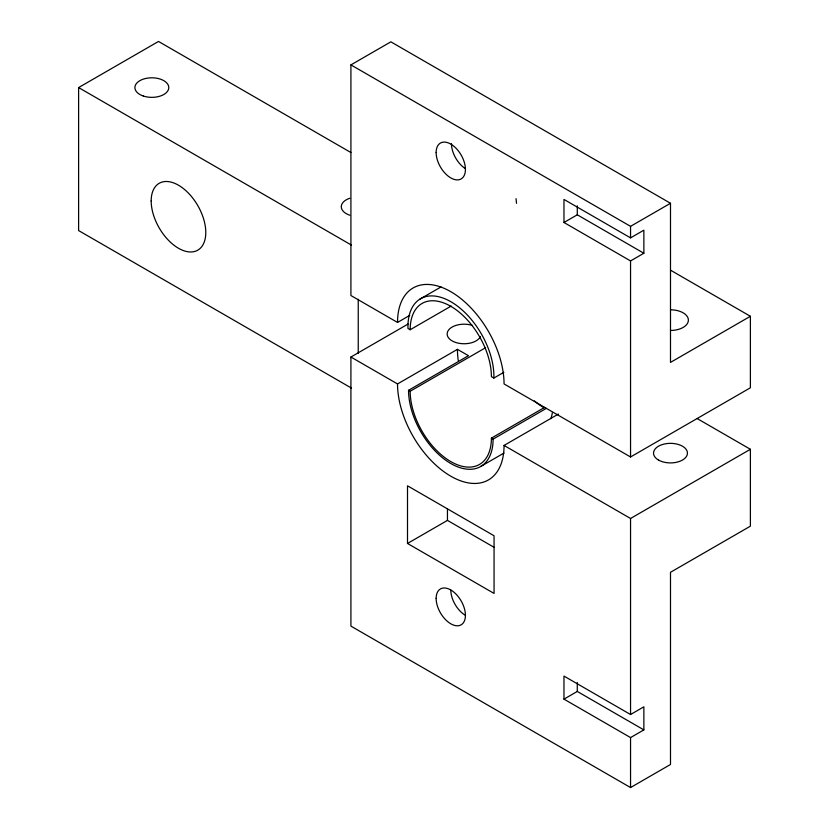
<?xml version="1.0" encoding="UTF-8"?>
<svg xmlns="http://www.w3.org/2000/svg" width="829" height="829" viewBox="0 0 829 829"><rect width="100%" height="100%" fill="white"/><g stroke="black" fill="none" stroke-linecap="round" stroke-linejoin="round"><path stroke-width="1.24" d="M351.527 388.138L78.61 230.566L78.61 87.573L158.505 41.45L350.895 152.526M350.916 64.89L390.863 41.833L670.495 203.271L670.495 362.408L750.39 316.284L750.39 387.785L630.548 456.976L504.053 383.941A75.325 43.491 60 0 0 450.789 291.684A75.325 43.491 60 0 0 397.526 322.44L350.916 295.528L350.916 64.89L630.548 226.338L670.495 203.271M419.971 299.093L441.049 286.917M563.969 222.493L577.285 214.804L643.864 253.249L643.864 230.182L630.548 237.871L563.969 199.426L563.969 222.493L630.548 260.928L643.864 253.249M397.526 322.44L409.733 315.393M696.94 418.427L750.39 449.287L750.39 526.166L670.495 572.29L670.495 764.483L630.548 787.55L350.916 626.113L350.916 357.03L408.034 324.056M503.856 372.294L493.866 378.065A60.776 35.087 60 0 0 450.924 301.756A60.776 35.087 60 0 0 407.982 328.481L410.168 329.745L451.225 306.036M350.916 357.03L397.526 383.941L457.442 349.341L468.468 355.703L408.542 390.304A59.792 34.517 60 0 0 450.821 463.525A59.792 34.517 60 0 0 493.1 439.121L546.363 408.365M408.542 390.304L410.168 391.247L485.628 347.683M410.168 391.247A57.439 33.16 60 0 0 450.789 461.587A57.439 33.16 60 0 0 491.4 438.137L544.663 407.391M397.526 383.941A75.325 43.491 60 0 0 450.789 476.198A75.325 43.491 60 0 0 504.053 445.442L558.425 414.054M480.716 466.489L504.022 453.038M407.505 543.461L494.063 593.429L494.063 535.772L407.505 485.804L407.505 543.461L447.453 520.394L494.063 547.306M504.053 445.442L630.548 518.477L750.39 449.287M563.969 699.137L577.285 691.448L643.864 729.893L643.864 706.826L630.548 714.515L563.969 676.081L563.969 699.137L630.548 737.582L643.864 729.893M670.495 270.161L750.39 316.284M78.61 87.573L351.527 245.146M493.866 378.065L491.4 376.635A57.439 33.16 60 0 0 450.789 306.295A57.439 33.16 60 0 0 410.168 329.745M491.4 438.137L493.1 439.121M516.032 198.659L516.529 203.323M630.548 226.338L630.548 237.871M630.548 260.928L630.548 456.976M630.548 518.477L630.548 714.515M630.548 737.582L630.548 787.55M577.285 205.841L577.285 214.804M577.285 682.485L577.285 691.448M447.453 508.871L447.453 520.394M358.242 299.259L358.242 353.361M465.142 168.474A20.715 11.958 60 0 1 451.453 143.697M465.432 615.346A20.715 11.958 60 0 1 450.789 589.979M670.495 309.797A17.886 10.331 0 0 1 688.381 320.129A17.886 10.331 0 0 1 670.495 330.46M544 407.775A57.439 33.16 60 0 1 534.342 400.853M480.468 336.501A16.953 9.782 0 0 1 458.302 343.165A16.953 9.782 0 0 1 448.738 329.838A16.953 9.782 0 0 1 472.571 325.496M458.25 360.491A75.325 43.491 60 0 1 457.442 349.341M552.373 412.635A59.792 34.517 60 0 1 550.87 418.645M349.765 215.208A16.953 9.782 0 0 1 349.765 198.266M436.137 152.536A20.715 11.958 60 0 0 458.105 179.872A20.715 11.958 60 0 0 458.105 150.577A20.715 11.958 60 0 0 436.137 152.536M436.137 598.434A20.715 11.958 60 0 0 458.105 625.76A20.715 11.958 60 0 0 458.105 596.465A20.715 11.958 60 0 0 436.137 598.434M658.506 460.054A16.953 9.782 0 0 0 686.868 455.66A16.953 9.782 0 0 0 666.112 443.681A16.953 9.782 0 0 0 658.506 460.054M143.376 96.05A16.953 9.782 0 0 0 168.795 87.573A16.953 9.782 0 0 0 143.376 79.107A16.953 9.782 0 0 0 143.376 96.05M151.179 200.97A38.6 22.29 60 0 0 192.131 251.912A38.6 22.29 60 0 0 192.131 197.312A38.6 22.29 60 0 0 151.179 200.97"/></g></svg>
